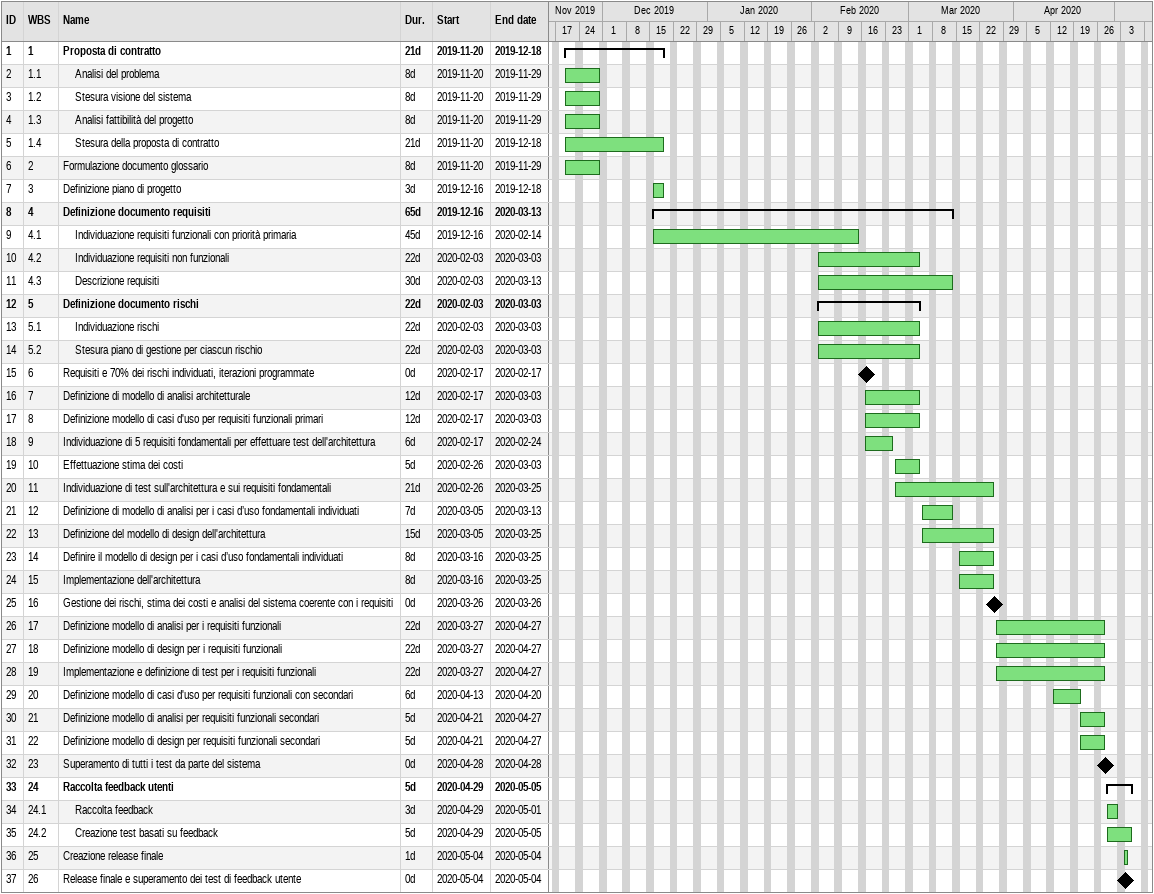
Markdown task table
| ID | WBS | Task | Duration | Start | Finish |
|---|---|---|---|---|---|
| 1 | 1 | **Proposta di contratto** | 21d | 2019-11-20 | 2019-12-18 |
| 2 | 1.1 | Analisi del problema | 8d | 2019-11-20 | 2019-11-29 |
| 3 | 1.2 | Stesura visione del sistema | 8d | 2019-11-20 | 2019-11-29 |
| 4 | 1.3 | Analisi fattibilità del progetto | 8d | 2019-11-20 | 2019-11-29 |
| 5 | 1.4 | Stesura della proposta di contratto | 21d | 2019-11-20 | 2019-12-18 |
| 6 | 2 | Formulazione documento glossario | 8d | 2019-11-20 | 2019-11-29 |
| 7 | 3 | Definizione piano di progetto | 3d | 2019-12-16 | 2019-12-18 |
| 8 | 4 | **Definizione documento requisiti** | 65d | 2019-12-16 | 2020-03-13 |
| 9 | 4.1 | Individuazione requisiti funzionali con priorità primaria | 45d | 2019-12-16 | 2020-02-14 |
| 10 | 4.2 | Individuazione requisiti non funzionali | 22d | 2020-02-03 | 2020-03-03 |
| 11 | 4.3 | Descrizione requisiti | 30d | 2020-02-03 | 2020-03-13 |
| 12 | 5 | **Definizione documento rischi** | 22d | 2020-02-03 | 2020-03-03 |
| 13 | 5.1 | Individuazione rischi | 22d | 2020-02-03 | 2020-03-03 |
| 14 | 5.2 | Stesura piano di gestione per ciascun rischio | 22d | 2020-02-03 | 2020-03-03 |
| 15 | 6 | Requisiti e 70% dei rischi individuati, iterazioni programmate | 0d | 2020-02-17 | 2020-02-17 |
| 16 | 7 | Definizione di modello di analisi architetturale | 12d | 2020-02-17 | 2020-03-03 |
| 17 | 8 | Definizione modello di casi d'uso per requisiti funzionali primari | 12d | 2020-02-17 | 2020-03-03 |
| 18 | 9 | Individuazione di 5 requisiti fondamentali per effettuare test dell'architettura | 6d | 2020-02-17 | 2020-02-24 |
| 19 | 10 | Effettuazione stima dei costi | 5d | 2020-02-26 | 2020-03-03 |
| 20 | 11 | Individuazione di test sull'architettura e sui requisiti fondamentali | 21d | 2020-02-26 | 2020-03-25 |
| 21 | 12 | Definizione di modello di analisi per i casi d’uso fondamentali individuati | 7d | 2020-03-05 | 2020-03-13 |
| 22 | 13 | Definizione del modello di design dell'architettura | 15d | 2020-03-05 | 2020-03-25 |
| 23 | 14 | Definire il modello di design per i casi d’uso fondamentali individuati | 8d | 2020-03-16 | 2020-03-25 |
| 24 | 15 | Implementazione dell'architettura | 8d | 2020-03-16 | 2020-03-25 |
| 25 | 16 | Gestione dei rischi, stima dei costi e analisi del sistema coerente con i requisiti | 0d | 2020-03-26 | 2020-03-26 |
| 26 | 17 | Definizione modello di analisi per i requisiti funzionali | 22d | 2020-03-27 | 2020-04-27 |
| 27 | 18 | Definizione modello di design per i requisiti funzionali | 22d | 2020-03-27 | 2020-04-27 |
| 28 | 19 | Implementazione e definizione di test per i requisiti funzionali | 22d | 2020-03-27 | 2020-04-27 |
| 29 | 20 | Definizione modello di casi d'uso per requisiti funzionali con secondari | 6d | 2020-04-13 | 2020-04-20 |
| 30 | 21 | Definizione modello di analisi per requisiti funzionali secondari | 5d | 2020-04-21 | 2020-04-27 |
| 31 | 22 | Definizione modello di design per requisiti funzionali secondari | 5d | 2020-04-21 | 2020-04-27 |
| 32 | 23 | Superamento di tutti i test da parte del sistema | 0d | 2020-04-28 | 2020-04-28 |
| 33 | 24 | **Raccolta feedback utenti** | 5d | 2020-04-29 | 2020-05-05 |
| 34 | 24.1 | Raccolta feedback | 3d | 2020-04-29 | 2020-05-01 |
| 35 | 24.2 | Creazione test basati su feedback | 5d | 2020-04-29 | 2020-05-05 |
| 36 | 25 | Creazione release finale | 1d | 2020-05-04 | 2020-05-04 |
| 37 | 26 | Release finale e superamento dei test di feedback utente | 0d | 2020-05-04 | 2020-05-04 |
